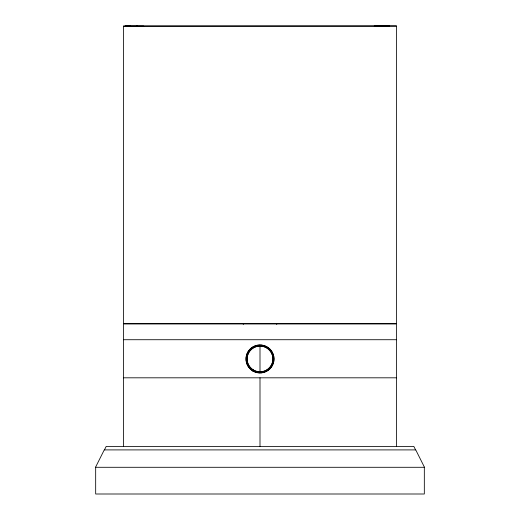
<?xml version="1.0" encoding="UTF-8"?>
<svg xmlns="http://www.w3.org/2000/svg" width="520" height="520" viewBox="0 0 520 520"><rect width="100%" height="100%" fill="white"/><g stroke="black" fill="none" stroke-linecap="round" stroke-linejoin="round"><path stroke-width="0.78" d="M123.507 446.401L123.507 323.908L396.494 323.908L396.494 446.401M95.517 467.291L104.253 449.904L415.753 449.904L424.482 467.291M104.442 449.904L106.197 446.401L413.829 446.401L415.584 449.904M136.597 26.104L396.494 26.013L396.494 323.668L123.507 323.668L123.507 26.123L130.605 26.111M396.494 26.013L377.078 26.039M126.601 26.117L125.255 26.123L128.98 26.13M129.409 26.111L137.417 26.104M386.984 26.026L389.493 26.013L383.897 26.006M125.255 26.072L389.493 26.072M129.409 26.137L143.754 26.137M374.238 26.039L383.403 26.039M123.507 339.723L396.494 339.723M123.507 377.812L396.494 377.812M95.511 467.291L424.489 467.291M130.605 26.137L123.507 26.123M424.326 467.291L424.326 494L95.674 494L95.674 467.291M276.725 323.908L276.725 324.389M260 346.008L260 371.904M260 377.812L260 446.401M243.275 323.908L243.275 324.389M253 371.079A14.001 14.001 0 0 0 274.001 358.956A14.001 14.001 0 0 0 253 346.834A14.001 14.001 0 0 0 253 371.079M253.526 370.168A12.948 12.948 0 0 0 272.948 358.956A12.948 12.948 0 0 0 253.526 347.744A12.948 12.948 0 0 0 253.526 370.168M253.013 370.994A13.982 13.904 0 0 0 273.981 358.956A13.982 13.904 0 0 0 253.013 346.918A13.982 13.904 0 0 0 253.013 370.994M253.552 370.103A12.935 12.877 0 0 0 272.954 358.956A12.935 12.877 0 0 0 253.552 347.809A12.935 12.877 0 0 0 253.552 370.103"/></g></svg>
